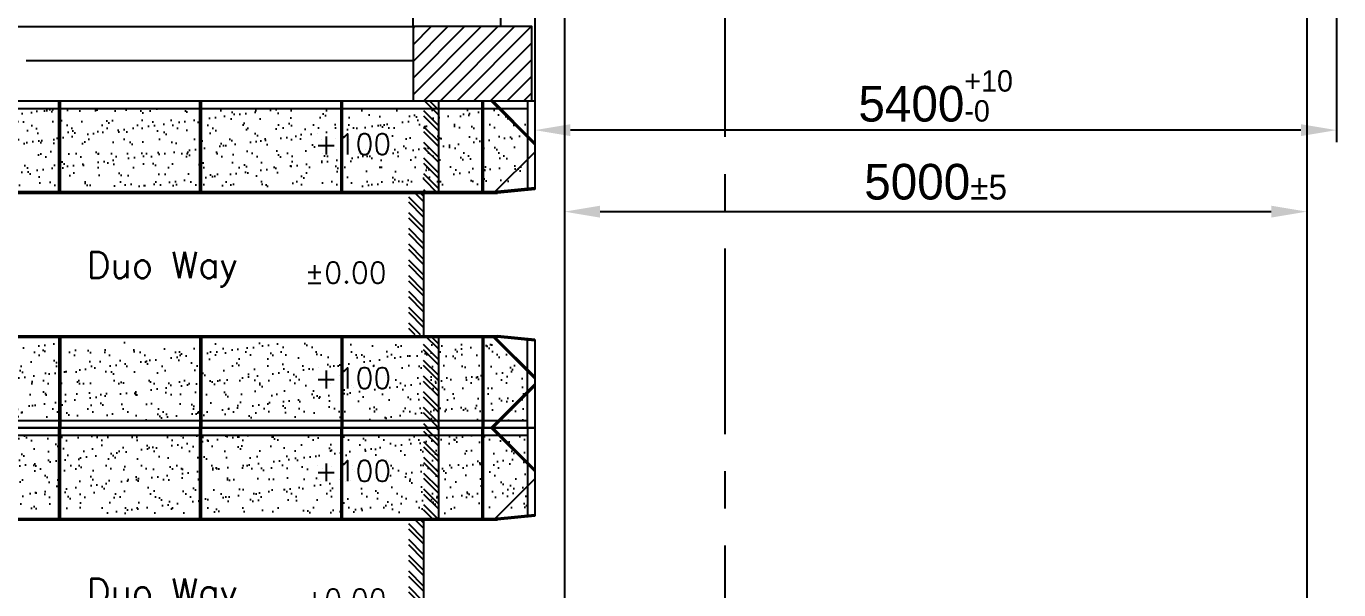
# Model space of a CAD drawing. Header units: millimetres. Extents: x -5 to 1510635, y -6 to 71285.
# Drawn here: x 660781 to 669621, y 29122 to 32915 of the extents above; entities that cross this region are included whole.
import ezdxf
from ezdxf.enums import TextEntityAlignment as Align

# ---------------------------------------------------------------- set-up
doc = ezdxf.new("R2010")
doc.units = ezdxf.units.MM
doc.header["$LTSCALE"] = 1000
for name, pattern in [('CENTER', [2, 1.25, -0.25, 0.25, -0.25]), ('DASHEDX2', [1.5, 1, -0.5]), ('S-BM-2ND$0$HIDDEN', [9.525, 6.35, -3.175])]:
    doc.linetypes.add(name, pattern=pattern)
for name, color, linetype in [('1', 1, 'CENTER'), ('2', 42, 'Continuous'), ('4', 4, 'DASHEDX2'), ('MP-1', 1, 'CENTER'), ('MP-7', 7, 'Continuous'), ('MP-8', 8, 'Continuous'), ('S-BM-2ND$0$S-BEAM', 21, 'Continuous'), ('S-BM-2ND$0$S-BEAMS-1', 21, 'Continuous'), ('S-COL 2ND$0$S-COL-1', 31, 'Continuous'), ('S-COL 2ND$0$S-COL-HATCH', 11, 'Continuous'), ('S-TEXT-3', 31, 'Continuous')]:
    doc.layers.add(name, color=color, linetype=linetype)
doc.styles.add('ROMANS', font='ROMANS.shx')
doc.dimstyles.new('MPS2', dxfattribs={"dimscale": 100, "dimtxt": 3, "dimasz": 3, "dimexe": 1, "dimexo": 1, "dimgap": 1, "dimtad": 1, "dimzin": 12, "dimdsep": 46, "dimtxsty": 'Standard', "dimcen": 1, "dimclrd": 1, "dimclre": 1, "dimclrt": 7, "dimazin": 2, "dimtfac": 1, "dimtmove": 0, "dimatfit": 3, "dimfxl": 1, "dimarcsym": 0})
pattern_1 = [(37.5, (517584.36, 113703.25), (-4.8001, 146.824), [0, -115.824, 0, -129.54, 0, -123.825]), (7.5, (517584.36, 113703.25), (134.857, 215.0475), [0, -62.484, 0, -104.394, 0, -40.005]), (327.5, (517490.63, 113703.25), (237.2977, 0.4312), [0, -38.1, 0, -137.16, 0, -179.07]), (317.5, (517490.63, 113703.25), (229.067, 66.8788), [0, -19.05, 0, -89.916, 0, -102.87])]

# ---------------------------------------------------------------- blocks, each defined once
blk = doc.blocks.new('S-COL 2ND')
at = {"layer": 'S-COL 2ND$0$S-COL-HATCH'}
h = blk.add_hatch(dxfattribs=at)
h.set_pattern_fill('ANSI31', color=256, scale=25)
h.set_pattern_definition([(45, (14584.72, 18780), (-56.1266008, 56.1266008), [])])
h.paths.add_polyline_path([(4014321.3, -137938.8), (4015121.3, -137938.8), (4015121.3, -137438.8), (4014321.3, -137438.8)])
at = {"layer": 'S-COL 2ND$0$S-COL-1'}
blk.add_line((4015121.3, -137688.8, 0), (4015121.3, -137438.8, 0), dxfattribs=at)
at = {"layer": 'S-COL 2ND$0$S-COL-1', "elevation": 0}
blk.add_lwpolyline([(4014321.3, -137938.8), (4015121.3, -137938.8), (4015121.3, -137438.8), (4014321.3, -137438.8)], close=True, dxfattribs=at)
blk = doc.blocks.new('*X45')
at = {"color": 0}
for p, q in [((74238.9, 22160.5), (74254.6, 22176.2)), ((74238.9, 22125.1), (74290, 22176.2)), ((74238.9, 22054.4), (74338.9, 22154.4)), ((74238.9, 22019.1), (74338.9, 22119.1)), ((74238.9, 21948.4), (74338.9, 22048.4)), ((74238.9, 21913), (74338.9, 22013)), ((74238.9, 21842.3), (74338.9, 21942.3)), ((74238.9, 21806.9), (74338.9, 21906.9)), ((74238.9, 21736.2), (74338.9, 21836.2)), ((74238.9, 21700.9), (74338.9, 21800.9)), ((74238.9, 21630.2), (74338.9, 21730.2)), ((74238.9, 21594.8), (74338.9, 21694.8)), ((74238.9, 21524.1), (74338.9, 21624.1)), ((74238.9, 21488.7), (74338.9, 21588.7)), ((74238.9, 21418), (74338.9, 21518)), ((74238.9, 21382.7), (74338.9, 21482.7)), ((74238.9, 21312), (74338.9, 21412)), ((74238.9, 21276.6), (74338.9, 21376.6)), ((74259.2, 21226.2), (74338.9, 21305.9)), ((74294.6, 21226.2), (74338.9, 21270.5))]:
    blk.add_line(p, q, dxfattribs=at)
blk = doc.blocks.new('SDFER')
at = {"layer": '2'}
h = blk.add_hatch(dxfattribs=at)
h.set_pattern_fill('ANSI32', color=1, scale=200, style=0)
h.set_pattern_definition([(135, (529157.925, 66943.86), (53.03301, 53.03301), []), (135, (529122.57, 66943.86), (53.03301, 53.03301), [])])
h.paths.add_polyline_path([(530085.2, 115283.3), (530185.2, 115283.3), (530185.2, 115903.3), (530085.2, 115903.3)])
h = blk.add_hatch(dxfattribs=at)
h.set_pattern_fill('ANSI32', color=1, scale=200, style=0)
h.set_pattern_definition([(135, (529157.925, 65368.86), (53.03301, 53.03301), []), (135, (529122.57, 65368.86), (53.03301, 53.03301), [])])
h.paths.add_polyline_path([(530185.2, 114323.3), (530085.2, 114323.3), (530085.2, 113703.3), (530185.2, 113703.3)])
at = {"layer": 'MP-1', "linetype": 'ByBlock'}
h = blk.add_hatch(dxfattribs=at)
h.set_pattern_fill('AR-SAND', color=256, scale=3, style=0)
h.set_pattern_definition(pattern_1)
h.paths.add_polyline_path([(527629.4, 115853.3), (526689.4, 115853.3), (526689.4, 115328.3), (527629.4, 115328.3)])
h = blk.add_hatch(dxfattribs=at)
h.set_pattern_fill('AR-SAND', color=256, scale=3, style=0)
h.set_pattern_definition(pattern_1)
h.paths.add_polyline_path([(528579.4, 115853.3), (527639.4, 115853.3), (527639.4, 115328.3), (528579.4, 115328.3)])
h = blk.add_hatch(dxfattribs=at)
h.set_pattern_fill('AR-SAND', color=256, scale=3, style=0)
h.set_pattern_definition(pattern_1)
h.paths.add_polyline_path([(529529.4, 115853.3), (528589.4, 115853.3), (528589.4, 115328.3), (529529.4, 115328.3)])
h = blk.add_hatch(dxfattribs=at)
h.set_pattern_fill('AR-SAND', color=256, scale=3, style=0)
h.set_pattern_definition(pattern_1)
h.paths.add_polyline_path([(530185.2, 115853.3), (529539.4, 115853.3), (529539.4, 115328.3), (530185.2, 115328.3)])
h = blk.add_hatch(dxfattribs=at)
h.set_pattern_fill('AR-SAND', color=256, scale=3, style=0)
h.set_pattern_definition(pattern_1)
h.paths.add_polyline_path([(530479.4, 115853.3), (530185.2, 115853.3), (530185.2, 115328.3), (530333.1, 115328.3), (530479.4, 115335.6)])
h = blk.add_hatch(dxfattribs=at)
h.set_pattern_fill('AR-SAND', color=256, scale=3, style=0)
h.set_pattern_definition(pattern_1)
h.paths.add_polyline_path([(530784.4, 115658.3), (530589.4, 115853.3), (530489.4, 115853.3), (530489.4, 115336.1), (530602.9, 115341.7), (530784.4, 115523.2)])
h = blk.add_hatch(dxfattribs=at)
h.set_pattern_fill('AR-SAND', color=256, scale=3, style=0)
h.set_pattern_definition(pattern_1)
h.paths.add_polyline_path([(530784.4, 115853.3), (530603.6, 115853.3), (530784.4, 115672.4)], flags=17)
h = blk.add_hatch(dxfattribs=at)
h.set_pattern_fill('AR-SAND', color=256, scale=3, style=0)
h.set_pattern_definition(pattern_1)
h.paths.add_polyline_path([(530784.4, 115509.1), (530617.8, 115342.5), (530784.4, 115350.8)], flags=17)
h = blk.add_hatch(dxfattribs=at)
h.set_pattern_fill('AR-SAND', color=256, scale=3, style=0)
h.set_pattern_definition(pattern_1)
h.paths.add_polyline_path([(527629.4, 114278.3), (526689.4, 114278.3), (526689.4, 113753.3), (527629.4, 113753.3)])
h = blk.add_hatch(dxfattribs=at)
h.set_pattern_fill('AR-SAND', color=256, scale=3, style=0)
h.set_pattern_definition(pattern_1)
h.paths.add_polyline_path([(528579.4, 114278.3), (527639.4, 114278.3), (527639.4, 113753.3), (528579.4, 113753.3)])
h = blk.add_hatch(dxfattribs=at)
h.set_pattern_fill('AR-SAND', color=256, scale=3, style=0)
h.set_pattern_definition(pattern_1)
h.paths.add_polyline_path([(529529.4, 114278.3), (528589.4, 114278.3), (528589.4, 113753.3), (529529.4, 113753.3)])
h = blk.add_hatch(dxfattribs=at)
h.set_pattern_fill('AR-SAND', color=256, scale=3, style=0)
h.set_pattern_definition(pattern_1)
h.paths.add_polyline_path([(530185.2, 114278.3), (529539.4, 114278.3), (529539.4, 113753.3), (530185.2, 113753.3)])
h = blk.add_hatch(dxfattribs=at)
h.set_pattern_fill('AR-SAND', color=256, scale=3, style=0)
h.set_pattern_definition(pattern_1)
h.paths.add_polyline_path([(530479.4, 114270.9), (530333.1, 114278.3), (530185.2, 114278.3), (530185.2, 113753.3), (530479.4, 113753.3)])
h = blk.add_hatch(dxfattribs=at)
h.set_pattern_fill('AR-SAND', color=256, scale=3, style=0)
h.set_pattern_definition(pattern_1)
h.paths.add_polyline_path([(530602.9, 114264.8), (530489.4, 114270.4), (530489.4, 113753.3), (530589.4, 113753.3), (530784.4, 113948.2), (530784.4, 114083.3)])
h = blk.add_hatch(dxfattribs=at)
h.set_pattern_fill('AR-SAND', color=256, scale=3, style=0)
h.set_pattern_definition(pattern_1)
h.paths.add_polyline_path([(530784.4, 114255.7), (530617.8, 114264), (530784.4, 114097.4)], flags=17)
h = blk.add_hatch(dxfattribs=at)
h.set_pattern_fill('AR-SAND', color=256, scale=3, style=0)
h.set_pattern_definition(pattern_1)
h.paths.add_polyline_path([(530784.4, 113934.1), (530603.6, 113753.3), (530784.4, 113753.3)], flags=17)
at = {"layer": '2'}
for p, q in [((514934.4, 115903.3, 0), (530834.4, 115903.3, 0)), ((530185.2, 115903.7, 0), (530185.2, 115283.3, 0)), ((530784.4, 115903.3, 0), (530784.4, 115313.3, 0)), ((530834.4, 115903.3, 0), (530834.4, 115308.3, 0)), ((514984.4, 115853.3, 0), (530784.4, 115853.3, 0)), ((514934.4, 115293.3, 0), (530583.9, 115293.3, 0)), ((514934.4, 115283.3, 0), (530584.4, 115283.3, 0)), ((530085.2, 115278.3, 0), (530085.2, 114328.3, 0)), ((530834.4, 115318.3, 0), (530583.9, 115293.3, 0)), ((530834.4, 115308.3, 0), (530584.4, 115283.3, 0)), ((514934.4, 114323.3, 0), (530584.4, 114323.3, 0)), ((514934.4, 114313.3, 0), (530583.9, 114313.3, 0)), ((530185.2, 114323.3, 0), (530185.2, 113703.7, 0)), ((530834.4, 114288.2, 0), (530583.9, 114313.3, 0)), ((530834.4, 114298.3, 0), (530584.4, 114323.3, 0)), ((530784.4, 113703.3, 0), (530784.4, 114293.2, 0)), ((530834.4, 114298.3, 0), (530834.4, 113703.3, 0)), ((530834.4, 113703.3, 0), (514934.4, 113703.3, 0)), ((514984.4, 113753.3, 0), (530784.4, 113753.3, 0))]:
    blk.add_line(p, q, dxfattribs=at)
at = {"layer": '4'}
for p, q in [((527629.4, 115293.3, 0), (527629.4, 115903.3, 0)), ((527639.4, 115293.3, 0), (527639.4, 115903.3, 0)), ((528579.4, 115293.3, 0), (528579.4, 115903.3, 0)), ((528589.4, 115293.3, 0), (528589.4, 115903.3, 0)), ((529529.4, 115293.3, 0), (529529.4, 115903.3, 0)), ((529539.4, 115293.3, 0), (529539.4, 115903.3, 0)), ((530479.4, 115293.3, 0), (530479.4, 115903.3, 0)), ((530489.4, 115293.3, 0), (530489.4, 115903.3, 0)), ((530539.4, 115903.3, 0), (530834.4, 115608.3, 0)), ((530834.4, 115622.4, 0), (530553.6, 115903.3, 0)), ((530568.6, 115293.3, 0), (530834.4, 115559.1, 0)), ((530551.1, 115290, 0), (530549.4, 115288.3, 0)), ((527629.4, 114313.3, 0), (527629.4, 113703.3, 0)), ((527639.4, 114313.3, 0), (527639.4, 113703.3, 0)), ((528579.4, 114313.3, 0), (528579.4, 113703.3, 0)), ((528589.4, 114313.3, 0), (528589.4, 113703.3, 0)), ((529529.4, 114313.3, 0), (529529.4, 113703.3, 0)), ((529539.4, 114313.3, 0), (529539.4, 113703.3, 0)), ((530479.4, 114313.3, 0), (530479.4, 113703.3, 0)), ((530489.4, 114313.3, 0), (530489.4, 113703.3, 0)), ((530834.4, 114033.3, 0), (530554.4, 114313.3, 0)), ((530568.6, 114313.3, 0), (530834.4, 114047.4, 0)), ((530539.4, 113703.3, 0), (530834.4, 113998.2, 0)), ((530834.4, 113984.1, 0), (530553.6, 113703.3, 0))]:
    blk.add_line(p, q, dxfattribs=at)
at = {"layer": '2', "color": 1, "xscale": -1}
blk.add_blockref('*X45', (604324.1, 93102, 0), dxfattribs=at)
at = {"style": 'ROMANS'}
for s, p in [('+100', (529351.2, 115542.9, 0)), ('%%P0.00', (529284.5, 114677.6, 0)), ('+100', (529351.2, 113967.9, 0))]:
    blk.add_text(s, height=140, dxfattribs=at).set_placement(p)
at = {"layer": 'MP-7', "style": 'ROMANS'}
blk.add_text('Duo Way', height=176.8, dxfattribs=at).set_placement((528324.6, 114770, 0), align=Align.MIDDLE)
blk = doc.blocks.new('*D318')
at = {"layer": 'DEFPOINTS', "color": 0, "linetype": 'ByBlock', "transparency": 16777216}
for p in [(664205.9, 38841.1), (664205.9, 37167.7, 0), (648305.9, 32412.4)]:
    blk.add_point(p, dxfattribs=at)
at = {"layer": 'S-TEXT-3', "color": 1, "linetype": 'ByBlock', "lineweight": -2, "transparency": 16777216}
for p, q in [((648305.9, 32492.4), (648305.9, 38921.1)), ((664205.9, 37247.7), (664205.9, 38921.1)), ((648545.9, 38841.1), (663965.9, 38841.1))]:
    blk.add_line(p, q, dxfattribs=at)
at = {"layer": 'S-TEXT-3', "color": 1, "linetype": 'ByBlock', "transparency": 16777216}
for points in [[(648545.9, 38881.1), (648545.9, 38801.1), (648305.9, 38841.1)], [(663965.9, 38881.1), (663965.9, 38801.1), (664205.9, 38841.1)]]:
    blk.add_solid(points, dxfattribs=at)
at = {"layer": 'S-TEXT-3', "color": 7, "linetype": 'ByBlock', "transparency": 16777216, "insert": (656255.9, 39041.1), "char_height": 240, "attachment_point": 5}
blk.add_mtext('15900', dxfattribs=at)
blk = doc.blocks.new('*D308')
at = {"layer": 'DEFPOINTS', "color": 0, "linetype": 'ByBlock', "transparency": 16777216}
for p in [(674905.9, 38841.1), (669605.9, 37167.7, 0), (674905.9, 18707.4)]:
    blk.add_point(p, dxfattribs=at)
at = {"layer": 'S-TEXT-3', "color": 1, "linetype": 'ByBlock', "lineweight": -2, "transparency": 16777216}
for p, q in [((669605.9, 37247.7), (669605.9, 38921.1)), ((674905.9, 18787.4), (674905.9, 38921.1)), ((669845.9, 38841.1), (674665.9, 38841.1))]:
    blk.add_line(p, q, dxfattribs=at)
at = {"layer": 'S-TEXT-3', "color": 1, "linetype": 'ByBlock', "transparency": 16777216}
for points in [[(669845.9, 38881.1), (669845.9, 38801.1), (669605.9, 38841.1)], [(674665.9, 38881.1), (674665.9, 38801.1), (674905.9, 38841.1)]]:
    blk.add_solid(points, dxfattribs=at)
at = {"layer": 'S-TEXT-3', "color": 7, "linetype": 'ByBlock', "transparency": 16777216, "insert": (672255.9, 39041.1), "char_height": 240, "attachment_point": 5}
blk.add_mtext('5300', dxfattribs=at)
blk = doc.blocks.new('*D310')
at = {"layer": 'DEFPOINTS', "color": 0, "linetype": 'ByBlock', "transparency": 16777216}
for p in [(663385.9, 37467.7), (645007.1, 32412.4), (648305.9, 32412.4)]:
    blk.add_point(p, dxfattribs=at)
at = {"layer": 'S-TEXT-3', "color": 1, "linetype": 'ByBlock', "lineweight": -2, "transparency": 16777216}
for p, q in [((663305.9, 37467.7), (644927.1, 37467.7)), ((645007.1, 37227.7), (645007.1, 32652.4)), ((648225.9, 32412.4), (644927.1, 32412.4))]:
    blk.add_line(p, q, dxfattribs=at)
at = {"layer": 'S-TEXT-3', "color": 1, "linetype": 'ByBlock', "transparency": 16777216}
for points in [[(644967.1, 37227.7), (645047.1, 37227.7), (645007.1, 37467.7)], [(644967.1, 32652.4), (645047.1, 32652.4), (645007.1, 32412.4)]]:
    blk.add_solid(points, dxfattribs=at)
at = {"layer": 'S-TEXT-3', "color": 7, "linetype": 'ByBlock', "transparency": 16777216, "insert": (644807.1, 34940.1), "char_height": 240, "attachment_point": 5, "rotation": 90}
blk.add_mtext('5055', dxfattribs=at)
blk = doc.blocks.new('*D315')
at = {"layer": 'DEFPOINTS', "color": 0, "linetype": 'ByBlock', "transparency": 16777216}
for p in [(677380.8, 39553.5), (646991, 32912.4, 0), (677380.8, 20582.8, 0)]:
    blk.add_point(p, dxfattribs=at)
at = {"layer": 'S-TEXT-3', "color": 1, "linetype": 'ByBlock', "lineweight": -2, "transparency": 16777216}
for p, q in [((646991, 32992.4), (646991, 39633.5)), ((677380.8, 20662.8), (677380.8, 39633.5)), ((647231, 39553.5), (677140.8, 39553.5))]:
    blk.add_line(p, q, dxfattribs=at)
at = {"layer": 'S-TEXT-3', "color": 1, "linetype": 'ByBlock', "transparency": 16777216}
for points in [[(647231, 39593.5), (647231, 39513.5), (646991, 39553.5)], [(677140.8, 39593.5), (677140.8, 39513.5), (677380.8, 39553.5)]]:
    blk.add_solid(points, dxfattribs=at)
at = {"layer": 'S-TEXT-3', "color": 7, "linetype": 'ByBlock', "transparency": 16777216, "insert": (662185.9, 39753.5), "char_height": 240, "attachment_point": 5}
blk.add_mtext('30390', dxfattribs=at)
blk = doc.blocks.new('*D316')
at = {"layer": 'DEFPOINTS', "color": 0, "linetype": 'ByBlock', "transparency": 16777216}
for p in [(663385.9, 37467.7), (644275.6, 13082.4), (648551.1, 13082.4, 0)]:
    blk.add_point(p, dxfattribs=at)
at = {"layer": 'S-TEXT-3', "color": 1, "linetype": 'ByBlock', "lineweight": -2, "transparency": 16777216}
for p, q in [((663305.9, 37467.7), (644195.6, 37467.7)), ((644275.6, 37227.7), (644275.6, 13322.4)), ((648471.1, 13082.4), (644195.6, 13082.4))]:
    blk.add_line(p, q, dxfattribs=at)
at = {"layer": 'S-TEXT-3', "color": 1, "linetype": 'ByBlock', "transparency": 16777216}
for points in [[(644235.6, 37227.7), (644315.6, 37227.7), (644275.6, 37467.7)], [(644235.6, 13322.4), (644315.6, 13322.4), (644275.6, 13082.4)]]:
    blk.add_solid(points, dxfattribs=at)
at = {"layer": 'S-TEXT-3', "color": 7, "linetype": 'ByBlock', "transparency": 16777216, "insert": (644075.6, 25275.1), "char_height": 240, "attachment_point": 5, "rotation": 90}
blk.add_mtext('24385', dxfattribs=at)
blk = doc.blocks.new('*D305')
at = {"layer": 'DEFPOINTS', "color": 0, "linetype": 'ByBlock', "transparency": 16777216}
for p in [(664405.9, 31676.8, 0), (669405.9, 31667.2, 0), (669405.9, 31667.2)]:
    blk.add_point(p, dxfattribs=at)
at = {"layer": 'MP-8', "color": 1, "linetype": 'ByBlock', "lineweight": -2, "transparency": 16777216}
for p, q in [((664645.9, 31667.2), (669165.9, 31667.2)), ((664405.9, 31596.8), (664405.9, 31587.2))]:
    blk.add_line(p, q, dxfattribs=at)
at = {"layer": 'MP-8', "color": 1, "linetype": 'ByBlock', "transparency": 16777216}
for points in [[(664645.9, 31707.2), (664645.9, 31627.2), (664405.9, 31667.2)], [(669165.9, 31707.2), (669165.9, 31627.2), (669405.9, 31667.2)]]:
    blk.add_solid(points, dxfattribs=at)
at = {"layer": 'MP-8', "color": 7, "linetype": 'ByBlock', "transparency": 16777216, "insert": (666905.9, 31867.2), "char_height": 240, "attachment_point": 5}
blk.add_mtext('5000{\\H168.000000;±5}', dxfattribs=at)
blk = doc.blocks.new('*D306')
at = {"layer": 'DEFPOINTS', "color": 0, "linetype": 'ByBlock', "transparency": 16777216}
for p in [(664205.9, 33717.7, 0), (669605.9, 33717.7, 0), (664205.9, 32215.9)]:
    blk.add_point(p, dxfattribs=at)
at = {"layer": 'MP-8', "color": 1, "linetype": 'ByBlock', "lineweight": -2, "transparency": 16777216}
for p, q in [((664205.9, 33637.7), (664205.9, 32135.9)), ((669605.9, 33637.7), (669605.9, 32135.9)), ((669365.9, 32215.9), (664445.9, 32215.9))]:
    blk.add_line(p, q, dxfattribs=at)
at = {"layer": 'MP-8', "color": 1, "linetype": 'ByBlock', "transparency": 16777216}
for points in [[(664445.9, 32255.9), (664445.9, 32175.9), (664205.9, 32215.9)], [(669365.9, 32255.9), (669365.9, 32175.9), (669605.9, 32215.9)]]:
    blk.add_solid(points, dxfattribs=at)
at = {"layer": 'MP-8', "color": 7, "linetype": 'ByBlock', "transparency": 16777216, "insert": (666905.9, 32444.7), "char_height": 240, "attachment_point": 5}
blk.add_mtext('5400{\\H144.000000;\\S+10^ -0;}', dxfattribs=at)

msp = doc.modelspace()

# ---------------------------------------------------------------- linework, layer by layer
at = {"layer": '1'}
msp.add_line((665485.865, 41420.274, 0), (665485.865, 10387.453, 0), dxfattribs=at)
at = {"layer": 'MP-8'}
for p, q in [((664405.865, 33717.724, 0), (664405.865, 13762.358, 0)), ((669405.865, 33717.724, 0), (669405.865, 13762.358, 0))]:
    msp.add_line(p, q, dxfattribs=at)
at = {"layer": 'S-BM-2ND$0$S-BEAM', "linetype": 'S-BM-2ND$0$HIDDEN'}
for p, q in [((663975.848, 37167.724, 0), (663975.848, 32912.423)), ((663385.865, 32682.423), (660780.865, 32682.423, 0))]:
    msp.add_line(p, q, dxfattribs=at)
at = {"layer": 'S-BM-2ND$0$S-BEAM'}
msp.add_line((656523.865, 32912.423, 0), (663385.865, 32912.423), dxfattribs=at)
at = {"layer": 'S-BM-2ND$0$S-BEAMS-1'}
msp.add_line((663385.865, 32912.423), (663385.865, 37470.204), dxfattribs=at)

# ---------------------------------------------------------------- block references
msp.add_blockref('S-COL 2ND', (-3350935.48, 170351.223, 0))
at = {"layer": 'S-TEXT-3', "linetype": 'ByBlock'}
for p in [(133371.504, -83490.827, 0), (133371.504, -85690.827, 0)]:
    msp.add_blockref('SDFER', p, dxfattribs=at)

# ---------------------------------------------------------------- dimensions: what is measured, and where the dimension line sits
at = {"layer": 'MP-8', "linetype": 'ByBlock'}
for base, p1, p2, override, picture, middle in [((664205.865, 32215.904), (669605.865, 33717.724, 0), (664205.865, 33717.724, 0), {"dimscale": 80, "dimtol": 1, "dimtp": 10, "dimtm": 1e-09, "dimtfac": 0.6}, '*D306', (666905.865, 32444.704)), ((669405.865, 31667.245), (664405.865, 31676.785, 0), (669405.865, 31667.245, 0), {"dimscale": 80, "dimtol": 1, "dimtp": 5, "dimtm": 5, "dimtfac": 0.7}, '*D305', (666905.865, 31867.245))]:
    dim = msp.add_linear_dim(base=base, p1=p1, p2=p2, dimstyle='MPS2', override=override, dxfattribs=at)
    dim.commit()
    dim.dimension.update_dxf_attribs({"geometry": picture, "text_midpoint": middle})
at = {"layer": 'S-TEXT-3', "linetype": 'ByBlock'}
for base, p1, p2, picture, middle in [((677380.772, 39553.493), (646991.023, 32912.423, 0), (677380.772, 20582.777, 0), '*D315', (662185.897, 39753.493)), ((664205.865, 38841.113), (648305.865, 32412.423), (664205.865, 37167.724, 0), '*D318', (656255.865, 39041.113)), ((674905.865, 38841.113), (669605.865, 37167.724, 0), (674905.865, 18707.36), '*D308', (672255.865, 39041.113))]:
    dim = msp.add_linear_dim(base=base, p1=p1, p2=p2, dimstyle='MPS2', override={"dimscale": 80, "dimdec": 0, "dimtmove": 1}, dxfattribs=at)
    dim.commit()
    dim.dimension.update_dxf_attribs({"geometry": picture, "text_midpoint": middle})
for base, p2, picture, middle in [((644275.626, 13082.423), (648551.147, 13082.423, 0), '*D316', (644075.626, 25275.074)), ((645007.114, 32412.423), (648305.865, 32412.423), '*D310', (644807.114, 34940.074))]:
    dim = msp.add_linear_dim(base=base, p1=(663385.865, 37467.724), p2=p2, angle=90, dimstyle='MPS2', override={"dimscale": 80, "dimdec": 0, "dimtmove": 1}, dxfattribs=at)
    dim.commit()
    dim.dimension.update_dxf_attribs({"geometry": picture, "text_midpoint": middle})

doc.saveas('drawing.dxf')
